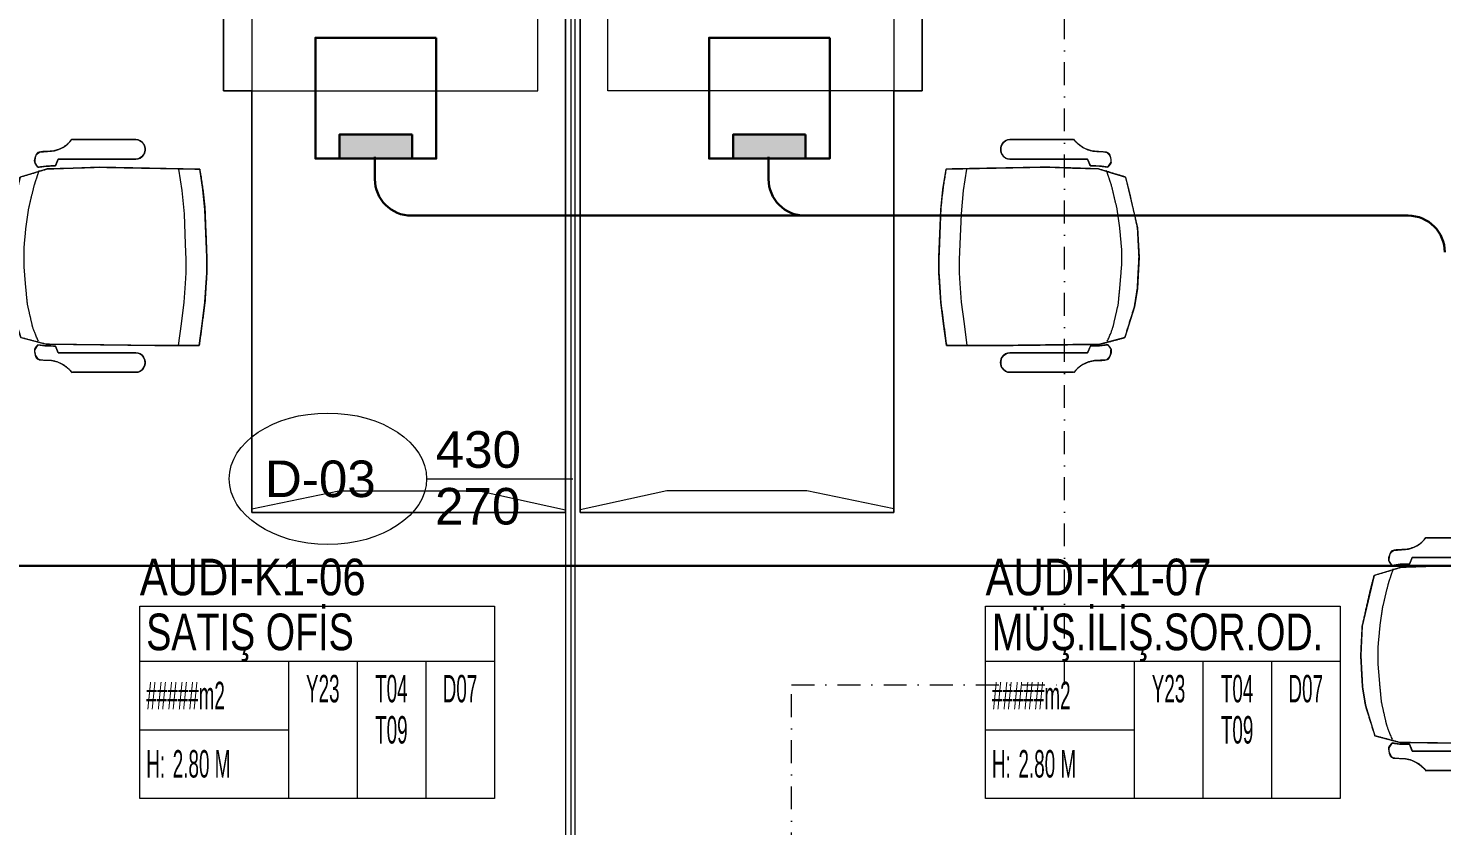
# Model space of a CAD drawing. Extents: x -2050 to 29725, y -1777 to 6820.
# Drawn here: x 9468.7 to 9854.9, y 2500.2 to 2718.1 of the extents above; entities that cross this region are included whole.
import ezdxf
from ezdxf.enums import TextEntityAlignment as Align
from ezdxf.xclip import XClip

# ---------------------------------------------------------------- set-up
doc = ezdxf.new("R2010")
doc.units = 0
doc.header["$LTSCALE"] = 25
doc.header["$MEASUREMENT"] = 0
doc.header["$XCLIPFRAME"] = 0
doc.linetypes.add('DASHDOT2', pattern=[0.5, 0.25, -0.125, 0, -0.125])
doc.layers.get('0').update_dxf_attribs({"color": 9, "lineweight": 9})
for name, color, linetype, lineweight in [('0 @ 1', 9, 'Continuous', 9), ('05', 9, 'Continuous', 9), ('06D', 9, 'Continuous', 9), ('10', 9, 'Continuous', 9), ('15', 9, 'Continuous', 9), ('21', 9, 'Continuous', 9), ('22', 8, 'Continuous', 9), ('40', 9, 'Continuous', 9), ('DATA YER', 30, 'Continuous', 30), ('E-DÖŞEME (ŞAP İÇİ) PRİZ KUTUSU', 7, 'Continuous', 30)]:
    doc.layers.add(name, color=color, linetype=linetype, lineweight=lineweight)
doc.styles.add('Arial', font='arial.ttf', dxfattribs={"height": 2.5})
doc.styles.add('MuuM_TEXT-STANDART', font='ARIALN.TTF')
pattern_1 = [(225, (-604.72494, -2171.82614), (-0.0883883476, 0.0883883476), []), (135, (-604.72494, -2171.82614), (0.0883883476, 0.0883883476), [])]

# ---------------------------------------------------------------- blocks, each defined once
blk = doc.blocks.new('0_doorno')
blk.add_lwpolyline([(4.5, 0), (12.5, 0)])
blk.add_ellipse((-0.891, 0), major_axis=(-5.391, 0), ratio=0.666667)
at = {"style": 'Arial'}
blk.add_attdef('YUKSEKLIK', text='', height=2, dxfattribs=at).set_placement((5, 12.3), align=Align.TOP_LEFT)
blk.add_attdef('KAPINO', text='', height=2, dxfattribs=at).set_placement((0, 0), align=Align.MIDDLE)
blk.add_attdef('GENISLIK', text='', height=2, dxfattribs=at).set_placement((5, -3.789), align=Align.BOTTOM_LEFT)
blk = doc.blocks.new('Group-258-1')
at = {"linetype": 'Continuous'}
for p, q in [((384800.0983, 69164.505), (384800.0936, 69164.5084)), ((384800.71, 69164.505), (384800.7146, 69164.5084)), ((384800.2257, 69164.3995), (384800.1668, 69164.4084)), ((384800.2892, 69164.3936), (384800.2257, 69164.3995)), ((384800.3717, 69164.3904), (384800.2892, 69164.3936)), ((384800.4137, 69164.389), (384800.3717, 69164.3904)), ((384800.4502, 69164.389), (384800.4137, 69164.389)), ((384800.4792, 69164.3908), (384800.4502, 69164.389)), ((384800.5299, 69164.394), (384800.4792, 69164.3908)), ((384800.5895, 69164.4019), (384800.5299, 69164.394)), ((384800.6491, 69164.4097), (384800.5895, 69164.4019))]:
    blk.add_line(p, q, dxfattribs=at)
at = {"linetype": 'Continuous', "flags": 128}
for points in [[(384800.0862, 69164.6997), (384800.0862, 69164.6409), (384800.0862, 69164.6409)], [(384800.722, 69164.6997), (384800.722, 69164.6409), (384800.722, 69164.6409)], [(384800.0862, 69164.6409), (384800.0862, 69164.5259), (384800.0862, 69164.6409)], [(384800.1395, 69164.5259), (384800.1395, 69164.6409), (384800.1395, 69164.6409)], [(384800.6687, 69164.5259), (384800.6687, 69164.6409), (384800.6687, 69164.6409)], [(384800.722, 69164.6409), (384800.722, 69164.5259), (384800.722, 69164.6409)], [(384800.0862, 69164.5259), (384800.0862, 69164.5259), (384800.087, 69164.52)], [(384800.0862, 69164.5259), (384800.087, 69164.52), (384800.087, 69164.52)], [(384800.087, 69164.52), (384800.087, 69164.52), (384800.0892, 69164.5143)], [(384800.087, 69164.52), (384800.0892, 69164.5143), (384800.0892, 69164.5143)], [(384800.0892, 69164.5143), (384800.0892, 69164.5143), (384800.0929, 69164.5094)], [(384800.0892, 69164.5143), (384800.0936, 69164.5084), (384800.0929, 69164.5094)], [(384800.0977, 69164.5054), (384800.0977, 69164.5054), (384800.1034, 69164.5026)], [(384800.0977, 69164.5054), (384800.1034, 69164.5026), (384800.1034, 69164.5026)], [(384800.1034, 69164.5026), (384800.1034, 69164.5026), (384800.1096, 69164.5011)], [(384800.1034, 69164.5026), (384800.1096, 69164.5011), (384800.1096, 69164.5011)], [(384800.1096, 69164.5011), (384800.1096, 69164.5011), (384800.1161, 69164.5011)], [(384800.1096, 69164.5011), (384800.1161, 69164.5011), (384800.1161, 69164.5011)], [(384800.1161, 69164.5011), (384800.1161, 69164.5011), (384800.1223, 69164.5026)], [(384800.1161, 69164.5011), (384800.1223, 69164.5026), (384800.1223, 69164.5026)], [(384800.1223, 69164.5026), (384800.1223, 69164.5026), (384800.128, 69164.5054)], [(384800.1223, 69164.5026), (384800.128, 69164.5054), (384800.128, 69164.5054)], [(384800.128, 69164.5054), (384800.128, 69164.5054), (384800.1328, 69164.5094)], [(384800.128, 69164.5054), (384800.1328, 69164.5094), (384800.1328, 69164.5094)], [(384800.1328, 69164.5094), (384800.1328, 69164.5094), (384800.1365, 69164.5143)], [(384800.1328, 69164.5094), (384800.1365, 69164.5143), (384800.1365, 69164.5143)], [(384800.1365, 69164.5143), (384800.1365, 69164.5143), (384800.1387, 69164.52)], [(384800.1365, 69164.5143), (384800.1387, 69164.52), (384800.1387, 69164.52)], [(384800.1387, 69164.52), (384800.1387, 69164.52), (384800.1395, 69164.5259)], [(384800.1387, 69164.52), (384800.1395, 69164.5259), (384800.1395, 69164.5259)], [(384800.6695, 69164.52), (384800.6695, 69164.52), (384800.6687, 69164.5259)], [(384800.6695, 69164.52), (384800.6687, 69164.5259), (384800.6687, 69164.5259)], [(384800.6718, 69164.5143), (384800.6718, 69164.5143), (384800.6695, 69164.52)], [(384800.6718, 69164.5143), (384800.6695, 69164.52), (384800.6695, 69164.52)], [(384800.6754, 69164.5094), (384800.6754, 69164.5094), (384800.6718, 69164.5143)], [(384800.6754, 69164.5094), (384800.6718, 69164.5143), (384800.6718, 69164.5143)], [(384800.6802, 69164.5054), (384800.6802, 69164.5054), (384800.6754, 69164.5094)], [(384800.6802, 69164.5054), (384800.6754, 69164.5094), (384800.6754, 69164.5094)], [(384800.6859, 69164.5026), (384800.6859, 69164.5026), (384800.6802, 69164.5054)], [(384800.6859, 69164.5026), (384800.6802, 69164.5054), (384800.6802, 69164.5054)], [(384800.6922, 69164.5011), (384800.6922, 69164.5011), (384800.6859, 69164.5026)], [(384800.6922, 69164.5011), (384800.6859, 69164.5026), (384800.6859, 69164.5026)], [(384800.6986, 69164.5011), (384800.6986, 69164.5011), (384800.6922, 69164.5011)], [(384800.6986, 69164.5011), (384800.6922, 69164.5011), (384800.6922, 69164.5011)], [(384800.7048, 69164.5026), (384800.7048, 69164.5026), (384800.6986, 69164.5011)], [(384800.7048, 69164.5026), (384800.6986, 69164.5011), (384800.6986, 69164.5011)], [(384800.7105, 69164.5054), (384800.7105, 69164.5054), (384800.7048, 69164.5026)], [(384800.7105, 69164.5054), (384800.7048, 69164.5026), (384800.7048, 69164.5026)], [(384800.719, 69164.5143), (384800.7146, 69164.5084), (384800.7153, 69164.5094)], [(384800.719, 69164.5143), (384800.719, 69164.5143), (384800.7153, 69164.5094)], [(384800.7213, 69164.52), (384800.7213, 69164.52), (384800.719, 69164.5143)], [(384800.7213, 69164.52), (384800.719, 69164.5143), (384800.719, 69164.5143)], [(384800.722, 69164.5259), (384800.722, 69164.5259), (384800.7213, 69164.52)], [(384800.722, 69164.5259), (384800.7213, 69164.52), (384800.7213, 69164.52)]]:
    blk.add_lwpolyline(points, close=True, dxfattribs=at)
at = {"linetype": 'Continuous'}
for points in [[(384800.4074, 69164.8792), (384800.3673, 69164.8772), (384800.3272, 69164.8751)], [(384800.4932, 69164.8746), (384800.4503, 69164.8769), (384800.4074, 69164.8792)], [(384800.1886, 69164.8426), (384800.1775, 69164.8055), (384800.1663, 69164.7685)], [(384800.2312, 69164.8536), (384800.2099, 69164.8481), (384800.1886, 69164.8426)], [(384800.3272, 69164.8751), (384800.2792, 69164.8644), (384800.2312, 69164.8536)], [(384800.5432, 69164.8666), (384800.5182, 69164.8706), (384800.4932, 69164.8746)], [(384800.6271, 69164.8405), (384800.5851, 69164.8535), (384800.5432, 69164.8666)], [(384800.6454, 69164.7717), (384800.6363, 69164.8061), (384800.6271, 69164.8405)], [(384800.1182, 69164.7571), (384800.1184, 69164.788), (384800.1261, 69164.8013), (384800.1481, 69164.8026)], [(384800.1481, 69164.8026), (384800.1523, 69164.8031), (384800.1616, 69164.7937)], [(384800.2113, 69164.8039), (384800.1911, 69164.7972), (384800.1708, 69164.7905)], [(384800.2746, 69164.8191), (384800.2429, 69164.8115), (384800.2113, 69164.8039)], [(384800.3252, 69164.8264), (384800.2999, 69164.8227), (384800.2746, 69164.8191)], [(384800.3841, 69164.8318), (384800.3546, 69164.8291), (384800.3252, 69164.8264)], [(384800.4307, 69164.8318), (384800.4074, 69164.8318), (384800.3841, 69164.8318)], [(384800.4872, 69164.8271), (384800.4589, 69164.8295), (384800.4307, 69164.8318)], [(384800.5356, 69164.8225), (384800.5114, 69164.8248), (384800.4872, 69164.8271)], [(384800.5919, 69164.8096), (384800.5638, 69164.8161), (384800.5356, 69164.8225)], [(384800.637, 69164.7924), (384800.6046, 69164.8075), (384800.5919, 69164.8096)], [(384800.6601, 69164.8026), (384800.656, 69164.8031), (384800.6466, 69164.7937)], [(384800.69, 69164.7571), (384800.6898, 69164.788), (384800.6822, 69164.8013), (384800.6601, 69164.8026)], [(384800.1585, 69164.7715), (384800.1583, 69164.7588), (384800.158, 69164.7461)], [(384800.1616, 69164.7937), (384800.1601, 69164.7826), (384800.1585, 69164.7715)], [(384800.1663, 69164.7685), (384800.1639, 69164.6975), (384800.1616, 69164.6266)], [(384800.6491, 69164.4746), (384800.6472, 69164.6232), (384800.6454, 69164.7717)], [(384800.6466, 69164.7937), (384800.6482, 69164.7826), (384800.6497, 69164.7715)], [(384800.6497, 69164.7715), (384800.65, 69164.7588), (384800.6502, 69164.7461)], [(384800.0854, 69164.7011), (384800.1126, 69164.7212), (384800.1182, 69164.7571)], [(384800.158, 69164.7461), (384800.1488, 69164.7423), (384800.1395, 69164.7385)], [(384800.1395, 69164.7385), (384800.1395, 69164.6897), (384800.1395, 69164.6409)], [(384800.6502, 69164.7461), (384800.6595, 69164.7423), (384800.6687, 69164.7385)], [(384800.6687, 69164.7385), (384800.6687, 69164.6897), (384800.6687, 69164.6409)], [(384800.7229, 69164.7011), (384800.6957, 69164.7212), (384800.69, 69164.7571)], [(384800.1616, 69164.6266), (384800.1642, 69164.4892), (384800.1668, 69164.3518)], [(384800.6491, 69164.3531), (384800.6491, 69164.4138), (384800.6491, 69164.4746)], [(384800.1668, 69164.3518), (384800.2302, 69164.3409), (384800.278, 69164.3374)], [(384800.5299, 69164.3374), (384800.5895, 69164.3452), (384800.6491, 69164.3531)], [(384800.278, 69164.3374), (384800.3427, 69164.3349), (384800.4074, 69164.3324)], [(384800.4074, 69164.3324), (384800.4288, 69164.3324), (384800.4502, 69164.3324)], [(384800.4502, 69164.3324), (384800.4901, 69164.3349), (384800.5299, 69164.3374)]]:
    blk.add_open_spline(points, degree=2, dxfattribs=at)
at = {"layer": '40'}
blk.add_lwpolyline([(384800.6491, 69164.3531), (384800.5895, 69164.3452), (384800.5299, 69164.3374), (384800.4502, 69164.3324), (384800.4074, 69164.3324), (384800.3427, 69164.3349), (384800.278, 69164.3374), (384800.2222, 69164.3433), (384800.1668, 69164.3518), (384800.1642, 69164.4892), (384800.1616, 69164.6266), (384800.1639, 69164.6975), (384800.1663, 69164.7685), (384800.1732, 69164.7913), (384800.1886, 69164.8426), (384800.3272, 69164.8751), (384800.4074, 69164.8792), (384800.4932, 69164.8746), (384800.5432, 69164.8666), (384800.6271, 69164.8405), (384800.6454, 69164.7717), (384800.6472, 69164.6232), (384800.6491, 69164.4746), (384800.6491, 69164.4097)], close=True, dxfattribs=at)
for points in [[(384800.1395, 69164.7385), (384800.158, 69164.7461), (384800.1583, 69164.7588), (384800.1585, 69164.7715), (384800.1616, 69164.7937), (384800.1481, 69164.8026, 0.293897), (384800.1206, 69164.7899), (384800.1182, 69164.7571, -0.205), (384800.0854, 69164.7011), (384800.0862, 69164.6997), (384800.0862, 69164.5259, 0.937941), (384800.1395, 69164.5259)], [(384800.6687, 69164.7385), (384800.6502, 69164.7461), (384800.65, 69164.7588), (384800.6497, 69164.7715), (384800.6466, 69164.7937), (384800.6601, 69164.8026, -0.293897), (384800.6877, 69164.7899), (384800.69, 69164.7571, 0.205), (384800.7229, 69164.7011), (384800.722, 69164.6997), (384800.722, 69164.5259, -0.937941), (384800.6687, 69164.5259)]]:
    blk.add_lwpolyline(points, format="xyb", close=True, dxfattribs=at)
blk = doc.blocks.new('p-masa_160')
for p, q in [((7.57, 115.2), (7.57, 160)), ((85.7, 115.2), (7.57, 115.2))]:
    blk.add_line(p, q)
blk.add_lwpolyline([(85.7, 115.2), (93.45, 115.2), (93.45, 174.97), (7.57, 174.97), (7.57, 160), (0, 160), (0, 0), (85.7, 0), (85.7, 115.2)], close=True)
at = {"flags": 128}
for points in [[(7.57, 160), (7.57, 174.97), (93.45, 174.97), (93.45, 115.2), (85.7, 115.2)], [(85.7, 0.04), (85.7, 0.94), (61.93, 5.88), (23.62, 5.88), (0, 0.73), (0, 0), (85.67, 0)]]:
    blk.add_lwpolyline(points, dxfattribs=at)
for points in [[(85.7, 160), (85.7, 0), (0, 0), (0, 160), (85.7, 160)], [(85.7, 160), (85.7, 0), (0, 0), (0, 160)]]:
    blk.add_lwpolyline(points, close=True, dxfattribs=at)
blk = doc.blocks.new('0_roomno2-flat-2')
at = {"layer": '21'}
blk.add_lwpolyline([(96.88, -52.5), (0, -52.5), (0, 0), (96.88, 0)], close=True, dxfattribs=at)
for points in [[(0, -15), (96.88, -15)], [(40.62, -15), (40.62, -52.5)], [(59.38, -15), (59.38, -52.5)], [(78.12, -15), (78.12, -52.5)], [(0, -33.75), (40.62, -33.75)]]:
    blk.add_lwpolyline(points, dxfattribs=at)
at = {"layer": '21', "style": 'MuuM_TEXT-STANDART', "width": 0.6}
blk.add_text('H:', height=7.5, dxfattribs=at).set_placement((1.75, -43.04), align=Align.MIDDLE_LEFT)
at = {"layer": '21', "style": 'Arial'}
blk.add_attdef('ODANO', (0, 5.85), '', height=10, dxfattribs=at)
blk.add_attdef('MEKANADI', text='', height=10, dxfattribs=at).set_placement((1.75, -15), align=Align.BOTTOM_LEFT)
at = {"layer": '21', "style": 'MuuM_TEXT-STANDART', "width": 0.6}
for tag, p in [('YER01', (50, -22.5)), ('TAVAN01', (68.75, -22.5)), ('DUVAR01', (87.5, -22.5)), ('YER02', (50, -33.75)), ('TAVAN02', (68.75, -33.75)), ('DUVAR02', (87.5, -33.75)), ('YER03', (50, -45)), ('TAVAN03', (68.75, -45)), ('DUVAR03', (87.5, -45))]:
    blk.add_attdef(tag, text='', height=7.5, dxfattribs=at).set_placement(p, align=Align.MIDDLE_CENTER)
for tag, p in [('M2', (1.75, -24.38)), ('TEMIZTAVANYUKSEKLIGI', (9, -43.04))]:
    blk.add_attdef(tag, text='', height=7.5, dxfattribs=at).set_placement(p, align=Align.MIDDLE_LEFT)
blk = doc.blocks.new('p-strahle-alüminyumdoğramaprofili')
at = {"layer": '10'}
h = blk.add_hatch(dxfattribs=at)
h.set_pattern_fill('NET', color=256, angle=315, style=0)
h.set_pattern_definition(pattern_1)
h.paths.add_polyline_path([(-4.62, 2.65), (-4.68, 2.65), (-4.72, 2.75), (-4.72, 2.8), (-4.69, 2.8), (-4.69, 2.92), (-4.98, 2.92), (-4.98, 2.8), (-4.95, 2.8), (-4.99, 2.65), (-5.08, 2.66), (-5.25, 2.28), (-5.14, 2.28), (-5.14, 2.33), (-4.98, 2.52, 0.2599), (-4.9, 2.28), (-4.66, 2.28, 0.382682)])
h.paths.add_polyline_path([(-4.86, 2.52), (-4.67, 2.52, -2.16717)], flags=16)
h = blk.add_hatch(dxfattribs=at)
h.set_pattern_fill('NET', color=256, angle=315, style=0)
h.set_pattern_definition(pattern_1)
h.paths.add_polyline_path([(-4.62, 0.88), (-4.68, 0.88), (-4.72, 0.77), (-4.72, 0.73), (-4.69, 0.73), (-4.69, 0.6), (-4.98, 0.6), (-4.98, 0.73), (-4.95, 0.73), (-4.99, 0.88), (-5.08, 0.87), (-5.25, 1.24), (-5.14, 1.24), (-5.14, 1.2), (-4.98, 1.01, -0.2599), (-4.9, 1.24), (-4.66, 1.24, -0.382682)])
h.paths.add_polyline_path([(-4.86, 1), (-4.67, 1, 2.16717)], flags=16)
h = blk.add_hatch(dxfattribs=at)
h.set_pattern_fill('NET', color=256, angle=315, style=0)
h.set_pattern_definition([(225, (-608.45214, -2173.53612), (-0.0883883476, 0.0883883476), []), (135, (-608.45214, -2173.53612), (0.0883883476, 0.0883883476), [])])
h.paths.add_polyline_path([(-3.45, 2.28), (-3.45, 2.57), (-4.49, 2.57), (-4.49, 2.28)])
h = blk.add_hatch(dxfattribs=at)
h.set_pattern_fill('NET', color=256, angle=315, style=0)
h.set_pattern_definition([(225, (-608.45214, -2180.04526), (-0.0883883476, 0.0883883476), []), (135, (-608.45214, -2180.04526), (0.0883883476, 0.0883883476), [])])
h.paths.add_polyline_path([(-3.45, 0.93), (-3.45, 1.24), (-4.49, 1.24), (-4.49, 0.93)])
h = blk.add_hatch(dxfattribs=at)
h.set_pattern_fill('NET', color=256, angle=315, style=0)
h.set_pattern_definition([(225, (-629.50454, -2177.58922), (-0.0883883476, 0.0883883476), []), (135, (-629.50454, -2177.58922), (0.0883883476, 0.0883883476), [])])
h.paths.add_polyline_path([(0, 0.68), (0, 1.75), (-0.18, 1.75), (-0.18, 0.68)])
for points in [[(-5.08, 2.66), (-5.25, 2.28)], [(-5.09, 0.88), (-5.25, 1.24)], [(-4.98, 2.52), (-5.14, 2.33), (-5.14, 2.28)], [(-4.98, 1.01), (-5.14, 1.2), (-5.14, 1.24)], [(-4.92, 3.6), (-4.92, 3.16), (-4.61, 3.16), (-4.61, 2.87), (-4.52, 2.87), (-4.62, 2.65), (-4.68, 2.65), (-4.72, 2.75), (-4.72, 2.8), (-4.69, 2.8), (-4.69, 3.05), (-4.98, 3.05), (-4.98, 2.8), (-4.95, 2.8), (-4.99, 2.65), (-5.08, 2.66), (-5.07, 3.76), (-0.11, 3.76)], [(-4.69, 2.92), (-4.98, 2.92)], [(-4.71, 0.6), (-4.98, 0.6)], [(-2.83, 0.2), (-2.67, 0.2), (-2.67, -0.04), (-4.87, -0.04), (-4.87, 0.19), (-4.57, 0.19), (-4.57, 0.73), (-2.67, 0.73)], [(-4.52, 2.87), (-4.49, 2.87), (-4.49, 2.26)], [(-4.49, 0.93), (-4.49, 0.93), (-4.49, 1.26)], [(-3.45, 2.26), (-3.45, 2.57)], [(-3.45, 1.26), (-3.45, 0.93)], [(-2.08, 0.93), (-2.08, 2.57)], [(-0.18, 0.68), (0, 0.68), (0, 1.75)], [(-0.18, 1.75), (0, 1.75)]]:
    blk.add_lwpolyline(points, dxfattribs=at)
for points in [[(-0.18, 2.74), (-0.18, 2.21), (0, 2.21), (0, 2.08), (-0.18, 2.08), (-0.18, 0.43), (0, 0.43), (0, 0), (-0.12, 0), (-0.12, -0.24), (-5.09, -0.24), (-5.09, 0.88), (-4.98, 0.88), (-4.94, 0.7), (-4.99, 0.7), (-4.99, 0.33), (-4.71, 0.33), (-4.71, 0.88), (-4.56, 0.88), (-4.52, 0.93), (-1.28, 0.93), (-1.2, 1.22), (-0.9, 1.22), (-0.9, 0.62), (-0.58, 0.62), (-0.58, 2.74)], [(-2.03, 0.78), (-1.35, 0.78), (-1.35, 0.08), (-1.28, 0.04), (-1.28, -0.04), (-2.09, -0.04), (-2.09, 0.1), (-2.03, 0.15)]]:
    blk.add_lwpolyline(points, close=True, dxfattribs=at)
for points in [[(-0.57, 3.26), (-0.57, 3.62), (-4.89, 3.62), (-4.89, 3.65, 0.561743), (-4.97, 3.66, 0.595966), (-4.92, 3.6, -2.204878)], [(-4.67, 2.52), (-4.86, 2.52, 1)], [(-4.67, 1), (-4.86, 1, -1)], [(-4.61, 2.87), (-4.49, 3.45, -0.833203), (-4.18, 3.44, -0.447088)], [(-4.49, 2.57), (-1.23, 2.57, -0.414214), (-0.9, 2.25), (-0.9, 1.22)], [(-4.18, 3.44), (-4.18, 2.99, 0.414214), (-4.07, 2.89), (-0.82, 2.89), (-0.82, 3.62)], [(-2.67, 0.73), (-2.67, 0.32), (-2.83, 0.32, 1), (-2.83, 0.2, -1)], [(-0.11, 3.76), (-0.11, 3.62), (-0.45, 3.62), (-0.45, 3.14, -1), (-0.66, 3.14)], [(-0.66, 3.14, -0.305404), (-0.57, 3.26, -5.773092)]]:
    blk.add_lwpolyline(points, format="xyb", dxfattribs=at)
for centre, radius, start, end in [((-4.73, 2.47), 0.253, 168.6676, 234.1258), ((-4.73, 1.06), 0.253, 125.8742, 191.3324), ((-4.77, 2.44), 0.125, 139.5402, 40.4598), ((-4.77, 1.08), 0.125, 319.5402, 220.4598), ((-4.84, 2.48), 0.273, 305.9738, 36.4289), ((-4.84, 1.04), 0.273, 323.5711, 54.0262)]:
    blk.add_arc(centre, radius, start, end, dxfattribs=at)
blk = doc.blocks.new('*U238')
at = {"layer": '06D'}
for points in [[(4.95, 4), (438.09, 4)], [(4.95, 0), (438.07, 0)]]:
    blk.add_lwpolyline(points, dxfattribs=at)
at = {"layer": '15'}
for points in [[(1.96, 2.5), (441.08, 2.5)], [(441.08, 1.5), (1.96, 1.5)]]:
    blk.add_lwpolyline(points, dxfattribs=at)
at = {"layer": '0 @ 1', "linetype": 'Continuous', "xscale": -1}
blk.add_blockref('p-strahle-alüminyumdoğramaprofili', (-0.12, 0.24), dxfattribs=at)
at = {"layer": '0 @ 1', "linetype": 'Continuous'}
blk.add_blockref('p-strahle-alüminyumdoğramaprofili', (443.16, 0.24), dxfattribs=at)
blk = doc.blocks.new('10_DÖŞEME (ŞAP İÇİ) PRİZ KUTUSU')
at = {"layer": 'E-DÖŞEME (ŞAP İÇİ) PRİZ KUTUSU'}
blk.add_hatch(color=5, dxfattribs=at).paths.add_polyline_path([(0.734, 0.216), (0.734, 0.706), (-0.734, 0.706), (-0.734, 0.216)])
at = {"layer": 'E-DÖŞEME (ŞAP İÇİ) PRİZ KUTUSU', "color": 5}
for points in [[(1.224, 2.664), (1.224, 0.216), (-1.224, 0.216), (-1.224, 2.664)], [(0.734, 0.706), (0.734, 0.216), (-0.734, 0.216), (-0.734, 0.706)]]:
    blk.add_lwpolyline(points, close=True, dxfattribs=at)

msp = doc.modelspace()

# ---------------------------------------------------------------- linework, layer by layer
at = {"layer": '21', "linetype": 'DASHDOT2'}
for points in [[(9677.23, 2538.75), (9751.81, 2538.75), (9751.81, 4039.49)], [(9677.23, 287.1), (9677.23, 2538.75)]]:
    msp.add_lwpolyline(points, dxfattribs=at)
at = {"layer": 'DATA YER'}
for p, q in [((9563.39, 2683), (9563.39, 2676.89)), ((9670.95, 2683), (9670.95, 2676.89)), ((9573.39, 2666.89), (9691.01, 2666.89)), ((9680.95, 2666.89), (9845.75, 2666.89)), ((9865.54, 2571.25), (9349.39, 2571.25))]:
    msp.add_line(p, q, dxfattribs=at)
for centre, start, end in [((9573.39, 2676.89), 180, 270), ((9680.95, 2676.89), 180, 270), ((9845.75, 2656.89), 0, 90)]:
    msp.add_arc(centre, 10, start, end, dxfattribs=at)

# ---------------------------------------------------------------- block references
at = {"linetype": 'Continuous'}
ref = msp.add_blockref('*U238', (9615.5, 2803), dxfattribs=dict(at, rotation=270))
XClip(ref).set_block_clipping_path([(-0.8713492534, -0.420901659), (435.5811842137, 4)])
ref = msp.add_blockref('0_roomno2-flat-2', (9499.15, 2560.17))
ref.add_attrib('ODANO', 'AUDI-K1-06', dxfattribs={"layer": '21', "height": 10, "style": 'MuuM_TEXT-STANDART'}).set_placement((9499.15, 2560.17), align=Align.BOTTOM_LEFT)
ref.add_attrib('MEKANADI', 'SATIŞ OFİS', dxfattribs={"layer": '21', "height": 10, "style": 'MuuM_TEXT-STANDART', "width": 0.9}).set_placement((9500.9, 2545.17), align=Align.BOTTOM_LEFT)
ref.add_attrib('M2', '#####m2', dxfattribs={"layer": '21', "height": 7.5, "style": 'MuuM_TEXT-STANDART', "width": 0.6}).set_placement((9500.9, 2535.8), align=Align.MIDDLE_LEFT)
ref.add_attrib('TEMIZTAVANYUKSEKLIGI', '2.80 M', dxfattribs={"layer": '21', "height": 7.5, "style": 'MuuM_TEXT-STANDART', "width": 0.6}).set_placement((9508.15, 2517.13), align=Align.MIDDLE_LEFT)
ref.add_attrib('YER01', 'Y23', dxfattribs={"layer": '21', "height": 7.5, "style": 'MuuM_TEXT-STANDART', "width": 0.6}).set_placement((9549.15, 2537.67), align=Align.MIDDLE_CENTER)
ref.add_attrib('TAVAN01', 'T04', dxfattribs={"layer": '21', "height": 7.5, "style": 'MuuM_TEXT-STANDART', "width": 0.6}).set_placement((9567.9, 2537.67), align=Align.MIDDLE_CENTER)
ref.add_attrib('DUVAR01', 'D07', dxfattribs={"layer": '21', "height": 7.5, "style": 'MuuM_TEXT-STANDART', "width": 0.6}).set_placement((9586.65, 2537.67), align=Align.MIDDLE_CENTER)
ref.add_attrib('TAVAN02', 'T09', dxfattribs={"layer": '21', "height": 7.5, "style": 'MuuM_TEXT-STANDART', "width": 0.6}).set_placement((9567.9, 2526.42), align=Align.MIDDLE_CENTER)
ref = msp.add_blockref('0_roomno2-flat-2', (9730.25, 2560.17))
ref.add_attrib('ODANO', 'AUDI-K1-07', dxfattribs={"layer": '21', "height": 10, "style": 'MuuM_TEXT-STANDART'}).set_placement((9730.25, 2560.17), align=Align.BOTTOM_LEFT)
ref.add_attrib('MEKANADI', 'MÜŞ.İLİŞ.SOR.OD.', dxfattribs={"layer": '21', "height": 10, "style": 'MuuM_TEXT-STANDART', "width": 0.9}).set_placement((9732, 2545.17), align=Align.BOTTOM_LEFT)
ref.add_attrib('M2', '#####m2', dxfattribs={"layer": '21', "height": 7.5, "style": 'MuuM_TEXT-STANDART', "width": 0.6}).set_placement((9732, 2535.8), align=Align.MIDDLE_LEFT)
ref.add_attrib('TEMIZTAVANYUKSEKLIGI', '2.80 M', dxfattribs={"layer": '21', "height": 7.5, "style": 'MuuM_TEXT-STANDART', "width": 0.6}).set_placement((9739.25, 2517.13), align=Align.MIDDLE_LEFT)
ref.add_attrib('YER01', 'Y23', dxfattribs={"layer": '21', "height": 7.5, "style": 'MuuM_TEXT-STANDART', "width": 0.6}).set_placement((9780.25, 2537.67), align=Align.MIDDLE_CENTER)
ref.add_attrib('TAVAN01', 'T04', dxfattribs={"layer": '21', "height": 7.5, "style": 'MuuM_TEXT-STANDART', "width": 0.6}).set_placement((9799, 2537.67), align=Align.MIDDLE_CENTER)
ref.add_attrib('DUVAR01', 'D07', dxfattribs={"layer": '21', "height": 7.5, "style": 'MuuM_TEXT-STANDART', "width": 0.6}).set_placement((9817.75, 2537.67), align=Align.MIDDLE_CENTER)
ref.add_attrib('TAVAN02', 'T09', dxfattribs={"layer": '21', "height": 7.5, "style": 'MuuM_TEXT-STANDART', "width": 0.6}).set_placement((9799, 2526.42), align=Align.MIDDLE_CENTER)
at = {"layer": '05', "xscale": -1}
msp.add_blockref('p-masa_160', (9615.48, 2585.82), dxfattribs=at)
at = {"layer": '05'}
msp.add_blockref('p-masa_160', (9619.5, 2585.82), dxfattribs=at)
at = {"layer": '05', "color": 7, "extrusion": (0, 0, -1), "yscale": 100, "zscale": -100}
for p, xscale, rotation in [((-6925950.7, 38482696.29), 100, 270), ((6906715.72, 38482696.29), -100, 90), ((-6926320.72, 38482587.48), 100, 270)]:
    msp.add_blockref('Group-258-1', p, dxfattribs=dict(at, xscale=xscale, rotation=rotation))
at = {"layer": '22'}
ref = msp.add_blockref('0_doorno', (9555, 2595), dxfattribs=dict(at, xscale=5, yscale=5, zscale=5))
ref.add_attrib('KAPINO', 'D-03', dxfattribs={"layer": '0', "height": 10, "style": 'Arial'}).set_placement((9548.49, 2595), align=Align.MIDDLE)
ref.add_attrib('GENISLIK', '430', dxfattribs={"layer": '0', "height": 10, "style": 'Arial'}).set_placement((9580, 2595), align=Align.BOTTOM_LEFT)
ref.add_attrib('YUKSEKLIK', '270', dxfattribs={"layer": '0', "height": 10, "style": 'Arial'}).set_placement((9579.82, 2592.5), align=Align.TOP_LEFT)
at = {"layer": 'E-DÖŞEME (ŞAP İÇİ) PRİZ KUTUSU', "xscale": 13.48039215686274, "yscale": 13.48039215686274, "zscale": 13.48039215686274}
for p in [(9563.64, 2679.59), (9671.2, 2679.59)]:
    msp.add_blockref('10_DÖŞEME (ŞAP İÇİ) PRİZ KUTUSU', p, dxfattribs=at)

doc.saveas('drawing.dxf')
